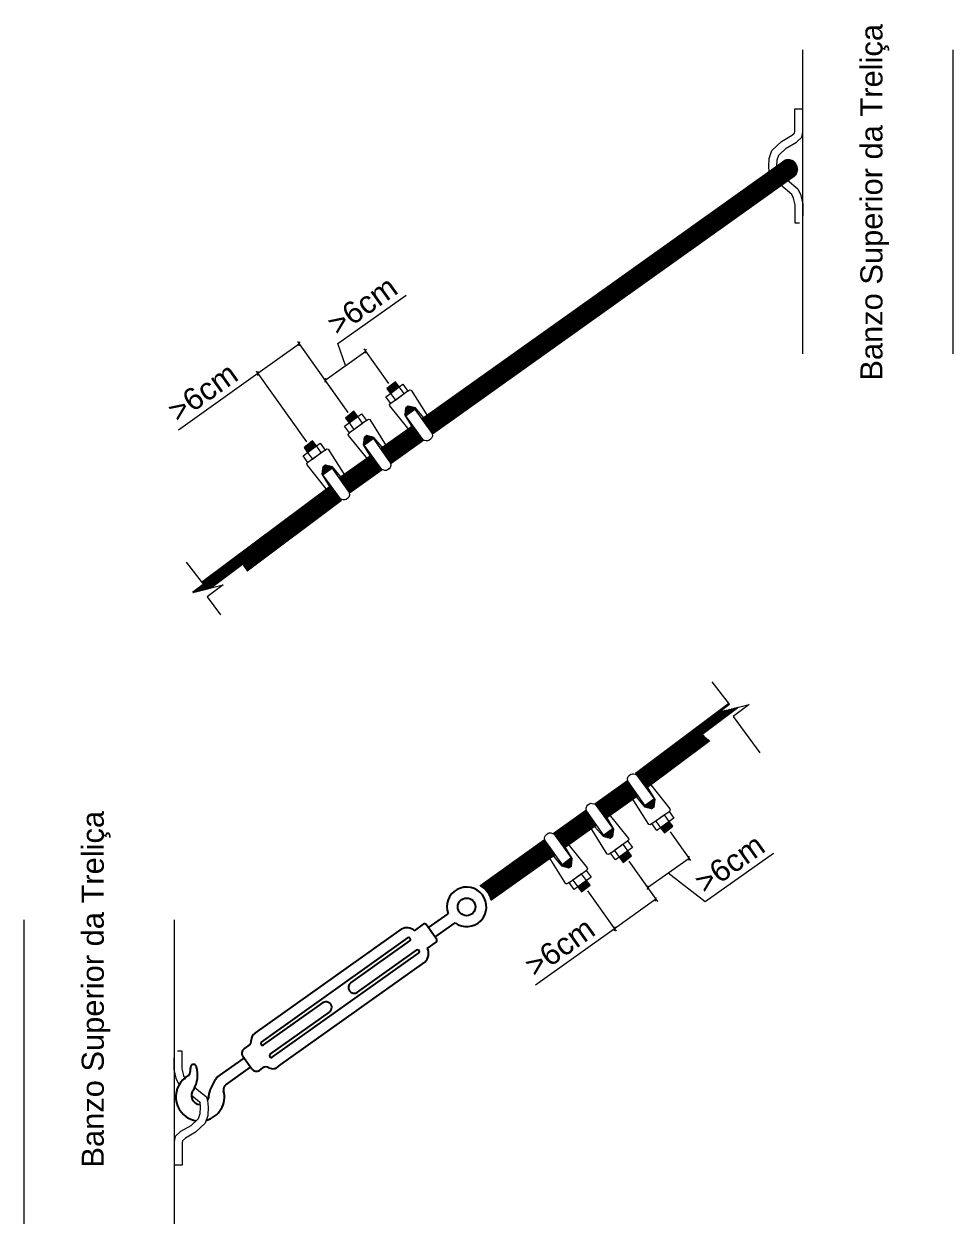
# Model space of a CAD drawing. Header units: millimetres. Extents: x 357 to 945, y 547 to 720.
# Drawn here: x 611.605 to 612.701, y 650.773 to 652.188 of the extents above; entities that cross this region are included whole.
import ezdxf

# ---------------------------------------------------------------- set-up
doc = ezdxf.new("R2010")
doc.units = ezdxf.units.MM
doc.layers.add('ANC_COTAS', color=7, linetype='Continuous', lineweight=9)
doc.layers.add('Cotas', color=9, linetype='Continuous', lineweight=5)
doc.layers.add('Planta da coberta-VIS', color=7, linetype='Continuous')
doc.styles.get("Standard").update_dxf_attribs({"font": 'arial.ttf'})

# ---------------------------------------------------------------- blocks, each defined once
blk = doc.blocks.new('_OBLIQUE')
at = {"color": 0, "linetype": 'ByBlock', "lineweight": -2}
blk.add_line((-0.5, -0.5), (0.5, 0.5), dxfattribs=at)

msp = doc.modelspace()

# ---------------------------------------------------------------- linework, layer by layer
for p, q in [((612.0817, 651.12218), (612.10505, 651.1388)), ((611.87744, 650.99787), (612.05007, 651.12067)), ((611.87744, 650.99787), (612.05007, 651.12067)), ((612.06544, 651.11875), (612.07615, 651.12638)), ((612.09161, 651.10825), (612.07906, 651.12589)), ((612.08955, 651.11114), (612.11324, 651.12799)), ((611.88492, 650.98735), (612.05755, 651.11016)), ((611.99027, 651.05714), (612.05998, 651.10674)), ((612.08056, 651.09783), (612.09112, 651.10534)), ((611.89765, 650.96946), (612.07027, 651.09227)), ((611.99813, 651.0461), (612.06784, 651.09569)), ((611.90513, 650.95895), (612.07775, 651.08175)), ((611.88736, 650.98393), (611.95707, 651.03352)), ((611.89521, 650.97288), (611.96492, 651.02248)), ((611.86437, 650.97939), (611.87009, 650.98346)), ((611.83267, 650.94575), (611.86435, 650.96829)), ((611.87347, 650.95546), (611.86285, 650.97039)), ((611.84271, 650.93674), (611.87198, 650.95756)), ((611.88248, 650.95394), (611.88652, 650.95682)), ((611.82389, 650.92984), (611.83063, 650.94337))]:
    msp.add_line(p, q)
msp.add_circle((612.12694, 651.14688), 0.01042)
for centre, radius, start, end in [((612.12694, 651.14688), 0.02333, 234.06422, 200.27663), ((612.05633, 651.10837), 0.01381, 48.76014, 116.9979), ((612.07736, 651.12468), 0.00208, 35.42861, 125.42861), ((612.05877, 651.10845), 0.0021, 305.42861, 125.42861), ((612.08991, 651.10704), 0.00208, 305.42861, 35.42861), ((612.06906, 651.09398), 0.0021, 305.42861, 125.42861), ((612.06819, 651.09171), 0.01381, 313.85932, 26.31034), ((611.9942, 651.05162), 0.00678, 125.42861, 305.42861), ((611.96099, 651.028), 0.00678, 305.42861, 125.42861), ((611.88177, 650.98995), 0.00902, 118.69993, 184.55985), ((611.86811, 650.97413), 0.00645, 125.42861, 215.42861), ((611.86635, 650.98872), 0.00645, 305.42861, 4.55985), ((611.88614, 650.98564), 0.0021, 125.42861, 305.42861), ((611.89643, 650.97117), 0.0021, 125.42861, 305.42861), ((611.79235, 650.95421), 0.00891, 294.20599, 14.37469), ((611.80467, 650.95716), 0.00376, 13.45849, 195.62838), ((611.77346, 650.9489), 0.03604, 330.51919, 14.67063), ((611.87873, 650.9592), 0.00645, 215.42861, 305.42861), ((611.89026, 650.95156), 0.00645, 59.61337, 125.42861), ((611.89822, 650.96512), 0.00927, 239.61337, 318.22965), ((611.81244, 650.92275), 0.02865, 126.73132, 260.15051), ((611.79865, 650.9402), 0.00645, 114.20599, 128.29745), ((611.79865, 650.9402), 0.00645, 114.20599, 128.29745), ((611.83641, 650.94049), 0.00645, 125.42861, 153.53323), ((611.84645, 650.93148), 0.00645, 125.42861, 194.36435), ((611.81252, 650.92414), 0.01041, 137.55784, 268.0817), ((611.77346, 650.9489), 0.03604, 330.51919, 330.9999), ((611.81244, 650.92275), 0.02865, 284.14809, 14.39672), ((611.81252, 650.92414), 0.01041, 327.245, 3.93399), ((611.83256, 650.92552), 0.00968, 153.53323, 183.93399)]:
    msp.add_arc(centre, radius, start, end)
at = {"layer": 'ANC_COTAS', "color": 1}
for p, q in [((612.52381, 651.79925), (612.52381, 652.1581)), ((612.70086, 651.79925), (612.70086, 652.1581)), ((612.05768, 651.75533), (612.03742, 651.74088)), ((612.04735, 651.7602), (612.05176, 651.76342)), ((612.0531, 651.75235), (612.04735, 651.7602)), ((612.05176, 651.76342), (612.05768, 651.75533)), ((612.05768, 651.75533), (612.05985, 651.75692)), ((612.05985, 651.75692), (612.0614, 651.75658)), ((612.0614, 651.75658), (612.081, 651.72544)), ((612.03168, 651.74874), (612.03709, 651.75269)), ((612.03742, 651.74088), (612.03168, 651.74874)), ((612.03592, 651.739), (612.03649, 651.74021)), ((612.03649, 651.74021), (612.03742, 651.74088)), ((612.03709, 651.75269), (612.04283, 651.74484)), ((612.04283, 651.74484), (612.0531, 651.75235)), ((611.99848, 651.72539), (612.00289, 651.72861)), ((612.00289, 651.72861), (612.00881, 651.72052)), ((612.0364, 651.73794), (612.03592, 651.739)), ((612.05906, 651.70969), (612.0364, 651.73794)), ((612.05483, 651.73539), (612.05391, 651.72694)), ((612.05391, 651.72694), (612.06252, 651.71262)), ((612.07575, 651.6977), (612.05398, 651.72764)), ((612.058, 651.7377), (612.05483, 651.73539)), ((612.06645, 651.73545), (612.058, 651.7377)), ((612.06427, 651.73603), (612.08616, 651.70531)), ((612.07597, 651.7242), (612.06645, 651.73545)), ((611.98281, 651.71392), (611.98822, 651.71788)), ((611.98855, 651.70607), (611.98281, 651.71392)), ((611.98822, 651.71788), (611.99396, 651.71003)), ((612.00881, 651.72052), (611.98855, 651.70607)), ((611.99396, 651.71003), (612.00423, 651.71753)), ((612.00423, 651.71753), (611.99848, 651.72539)), ((612.00881, 651.72052), (612.01098, 651.72211)), ((612.01098, 651.72211), (612.01253, 651.72177)), ((612.01253, 651.72177), (612.03213, 651.69062)), ((612.06252, 651.71262), (612.06232, 651.71109)), ((612.07735, 651.72273), (612.07597, 651.7242)), ((612.07834, 651.72271), (612.07735, 651.72273)), ((612.07904, 651.72303), (612.07834, 651.72271)), ((612.07962, 651.72346), (612.07904, 651.72303)), ((612.08071, 651.72441), (612.07962, 651.72346)), ((612.081, 651.72544), (612.08071, 651.72441)), ((611.98705, 651.70418), (611.98762, 651.70539)), ((611.98753, 651.70313), (611.98705, 651.70418)), ((612.01019, 651.67488), (611.98753, 651.70313)), ((611.98762, 651.70539), (611.98855, 651.70607)), ((612.00596, 651.70058), (612.00504, 651.69212)), ((612.00913, 651.70289), (612.00596, 651.70058)), ((612.01759, 651.70064), (612.00913, 651.70289)), ((612.0154, 651.70122), (612.03729, 651.6705)), ((612.0271, 651.68938), (612.01759, 651.70064)), ((612.06073, 651.70993), (612.05906, 651.70969)), ((612.06232, 651.71109), (612.06073, 651.70993)), ((612.07722, 651.69721), (612.07575, 651.6977)), ((612.08444, 651.69852), (612.08248, 651.69708)), ((612.08563, 651.69993), (612.08444, 651.69852)), ((612.08647, 651.70222), (612.08563, 651.69993)), ((612.08616, 651.70531), (612.08647, 651.70222)), ((611.95994, 651.68571), (611.93968, 651.67126)), ((611.94962, 651.69058), (611.95403, 651.6938)), ((611.95536, 651.68272), (611.94962, 651.69058)), ((611.95403, 651.6938), (611.95994, 651.68571)), ((611.95994, 651.68571), (611.96211, 651.68729)), ((611.96211, 651.68729), (611.96366, 651.68695)), ((611.96366, 651.68695), (611.98327, 651.65581)), ((612.00504, 651.69212), (612.01365, 651.67781)), ((612.02688, 651.66289), (612.00512, 651.69282)), ((612.02848, 651.68792), (612.0271, 651.68938)), ((612.02947, 651.6879), (612.02848, 651.68792)), ((612.03017, 651.68822), (612.02947, 651.6879)), ((612.03075, 651.68864), (612.03017, 651.68822)), ((612.03184, 651.68959), (612.03075, 651.68864)), ((612.03213, 651.69062), (612.03184, 651.68959)), ((612.07918, 651.69664), (612.07722, 651.69721)), ((612.08107, 651.69659), (612.07918, 651.69664)), ((612.08248, 651.69708), (612.08107, 651.69659)), ((611.93394, 651.67911), (611.93935, 651.68307)), ((611.93968, 651.67126), (611.93394, 651.67911)), ((611.93819, 651.66937), (611.93876, 651.67058)), ((611.93866, 651.66832), (611.93819, 651.66937)), ((611.93876, 651.67058), (611.93968, 651.67126)), ((611.93935, 651.68307), (611.94509, 651.67522)), ((611.94509, 651.67522), (611.95536, 651.68272)), ((612.01186, 651.67512), (612.01019, 651.67488)), ((612.01345, 651.67628), (612.01186, 651.67512)), ((612.01365, 651.67781), (612.01345, 651.67628)), ((612.03729, 651.6705), (612.03761, 651.6674)), ((611.96132, 651.64007), (611.93866, 651.66832)), ((611.9571, 651.66577), (611.95617, 651.65731)), ((611.95617, 651.65731), (611.96478, 651.64299)), ((611.97801, 651.62808), (611.95625, 651.65801)), ((611.96026, 651.66808), (611.9571, 651.66577)), ((611.96872, 651.66582), (611.96026, 651.66808)), ((611.96654, 651.66641), (611.98842, 651.63569)), ((611.97823, 651.65457), (611.96872, 651.66582)), ((611.98327, 651.65581), (611.98297, 651.65478)), ((612.02835, 651.6624), (612.02688, 651.66289)), ((612.03031, 651.66183), (612.02835, 651.6624)), ((612.0322, 651.66178), (612.03031, 651.66183)), ((612.03361, 651.66227), (612.0322, 651.66178)), ((612.03557, 651.66371), (612.03361, 651.66227)), ((612.03676, 651.66511), (612.03557, 651.66371)), ((612.03761, 651.6674), (612.03676, 651.66511)), ((611.96458, 651.64147), (611.96299, 651.6403)), ((611.96478, 651.64299), (611.96458, 651.64147)), ((611.97962, 651.6531), (611.97823, 651.65457)), ((611.9806, 651.65309), (611.97962, 651.6531)), ((611.9813, 651.65341), (611.9806, 651.65309)), ((611.98188, 651.65383), (611.9813, 651.65341)), ((611.98297, 651.65478), (611.98188, 651.65383)), ((611.96299, 651.6403), (611.96132, 651.64007)), ((611.97949, 651.62758), (611.97801, 651.62808)), ((611.98144, 651.62702), (611.97949, 651.62758)), ((611.98334, 651.62697), (611.98144, 651.62702)), ((611.98474, 651.62746), (611.98334, 651.62697)), ((611.9867, 651.62889), (611.98474, 651.62746)), ((611.98789, 651.6303), (611.9867, 651.62889)), ((611.98874, 651.63259), (611.98789, 651.6303)), ((611.98842, 651.63569), (611.98874, 651.63259)), ((611.79583, 651.55366), (611.81629, 651.52726)), ((611.81629, 651.52726), (611.80381, 651.51779)), ((611.80381, 651.51779), (611.83974, 651.52676)), ((611.83974, 651.52676), (611.82078, 651.51281)), ((611.82078, 651.51281), (611.83664, 651.49125)), ((612.41639, 651.41242), (612.43685, 651.38601)), ((612.43685, 651.38601), (612.42437, 651.37655)), ((612.42437, 651.37655), (612.4603, 651.38552)), ((612.4603, 651.38552), (612.44134, 651.37157)), ((612.44134, 651.37157), (612.47306, 651.32846)), ((612.31759, 651.30049), (612.31877, 651.3019)), ((612.31877, 651.3019), (612.32073, 651.30333)), ((612.32073, 651.30333), (612.32214, 651.30383)), ((612.32214, 651.30383), (612.32403, 651.30377)), ((612.32403, 651.30377), (612.32599, 651.30321)), ((612.32599, 651.30321), (612.32746, 651.30272)), ((612.32746, 651.30272), (612.34923, 651.27278)), ((612.31674, 651.2982), (612.31759, 651.30049)), ((612.31706, 651.29511), (612.31674, 651.2982)), ((612.33894, 651.26439), (612.31706, 651.29511)), ((612.34069, 651.2878), (612.34089, 651.28933)), ((612.3493, 651.27348), (612.34069, 651.2878)), ((612.34089, 651.28933), (612.34248, 651.29049)), ((612.34248, 651.29049), (612.34415, 651.29072)), ((612.34415, 651.29072), (612.36682, 651.26247)), ((612.32221, 651.27498), (612.32251, 651.27601)), ((612.34181, 651.24384), (612.32221, 651.27498)), ((612.32251, 651.27601), (612.32359, 651.27696)), ((612.32359, 651.27696), (612.32418, 651.27739)), ((612.32418, 651.27739), (612.32487, 651.2777)), ((612.32487, 651.2777), (612.32586, 651.27769)), ((612.32586, 651.27769), (612.32724, 651.27622)), ((612.32724, 651.27622), (612.33676, 651.26497)), ((612.34838, 651.26503), (612.3493, 651.27348)), ((612.26787, 651.26339), (612.26872, 651.26568)), ((612.26819, 651.26029), (612.26787, 651.26339)), ((612.29007, 651.22957), (612.26819, 651.26029)), ((612.26872, 651.26568), (612.2699, 651.26709)), ((612.2699, 651.26709), (612.27186, 651.26852)), ((612.27186, 651.26852), (612.27327, 651.26901)), ((612.27327, 651.26901), (612.27517, 651.26896)), ((612.27517, 651.26896), (612.27712, 651.2684)), ((612.27712, 651.2684), (612.2786, 651.2679)), ((612.2786, 651.2679), (612.30036, 651.23797)), ((612.33676, 651.26497), (612.34522, 651.26271)), ((612.34522, 651.26271), (612.34838, 651.26503)), ((612.34553, 651.24509), (612.36579, 651.25953)), ((612.36672, 651.26021), (612.36579, 651.25953)), ((612.36579, 651.25953), (612.37154, 651.25168)), ((612.36729, 651.26142), (612.36672, 651.26021)), ((612.36682, 651.26247), (612.36729, 651.26142)), ((612.29182, 651.25298), (612.29202, 651.25451)), ((612.30044, 651.23867), (612.29182, 651.25298)), ((612.29202, 651.25451), (612.29361, 651.25568)), ((612.29361, 651.25568), (612.29529, 651.25591)), ((612.29529, 651.25591), (612.31795, 651.22766)), ((612.34553, 651.24509), (612.34336, 651.2435)), ((612.35145, 651.23699), (612.34553, 651.24509)), ((612.36038, 651.25558), (612.35012, 651.24807)), ((612.35012, 651.24807), (612.35586, 651.24022)), ((612.36612, 651.24772), (612.36038, 651.25558)), ((612.37154, 651.25168), (612.36612, 651.24772)), ((612.219, 651.22858), (612.21985, 651.23086)), ((612.21985, 651.23086), (612.22104, 651.23227)), ((612.22104, 651.23227), (612.223, 651.23371)), ((612.223, 651.23371), (612.2244, 651.2342)), ((612.2244, 651.2342), (612.2263, 651.23415)), ((612.2263, 651.23415), (612.22825, 651.23358)), ((612.22825, 651.23358), (612.22973, 651.23309)), ((612.22973, 651.23309), (612.25149, 651.20316)), ((612.27334, 651.24017), (612.27364, 651.2412)), ((612.29295, 651.20903), (612.27334, 651.24017)), ((612.27364, 651.2412), (612.27473, 651.24215)), ((612.27473, 651.24215), (612.27531, 651.24257)), ((612.27531, 651.24257), (612.27601, 651.24289)), ((612.27601, 651.24289), (612.27699, 651.24288)), ((612.27699, 651.24288), (612.27838, 651.24141)), ((612.27838, 651.24141), (612.28789, 651.23016)), ((612.29951, 651.23021), (612.30044, 651.23867)), ((612.34336, 651.2435), (612.34181, 651.24384)), ((612.35586, 651.24022), (612.35145, 651.23699)), ((612.21932, 651.22548), (612.219, 651.22858)), ((612.2412, 651.19476), (612.21932, 651.22548)), ((612.24295, 651.21817), (612.24316, 651.2197)), ((612.25157, 651.20385), (612.24295, 651.21817)), ((612.24316, 651.2197), (612.24474, 651.22086)), ((612.24474, 651.22086), (612.24642, 651.2211)), ((612.24642, 651.2211), (612.26908, 651.19285)), ((612.28789, 651.23016), (612.29635, 651.2279)), ((612.29635, 651.2279), (612.29951, 651.23021)), ((612.29666, 651.21027), (612.31693, 651.22472)), ((612.31151, 651.22076), (612.30125, 651.21326)), ((612.31726, 651.21291), (612.31151, 651.22076)), ((612.31785, 651.2254), (612.31693, 651.22472)), ((612.31693, 651.22472), (612.32267, 651.21687)), ((612.32267, 651.21687), (612.31726, 651.21291)), ((612.31842, 651.22661), (612.31785, 651.2254)), ((612.31795, 651.22766), (612.31842, 651.22661)), ((612.22447, 651.20536), (612.22477, 651.20639)), ((612.24408, 651.17421), (612.22447, 651.20536)), ((612.22477, 651.20639), (612.22586, 651.20734)), ((612.22586, 651.20734), (612.22644, 651.20776)), ((612.22644, 651.20776), (612.22714, 651.20808)), ((612.22714, 651.20808), (612.22812, 651.20806)), ((612.22812, 651.20806), (612.22951, 651.20659)), ((612.22951, 651.20659), (612.23902, 651.19534)), ((612.25064, 651.1954), (612.25157, 651.20385)), ((612.29449, 651.20869), (612.29295, 651.20903)), ((612.29666, 651.21027), (612.29449, 651.20869)), ((612.30258, 651.20218), (612.29666, 651.21027)), ((612.30125, 651.21326), (612.30699, 651.2054)), ((612.30699, 651.2054), (612.30258, 651.20218)), ((612.23902, 651.19534), (612.24748, 651.19309)), ((612.24748, 651.19309), (612.25064, 651.1954)), ((612.24779, 651.17546), (612.26806, 651.18991)), ((612.26898, 651.19059), (612.26806, 651.18991)), ((612.26806, 651.18991), (612.2738, 651.18206)), ((612.26955, 651.19179), (612.26898, 651.19059)), ((612.26908, 651.19285), (612.26955, 651.19179)), ((612.24563, 651.17387), (612.24408, 651.17421)), ((612.24779, 651.17546), (612.24563, 651.17387)), ((612.25371, 651.16737), (612.24779, 651.17546)), ((612.26265, 651.18595), (612.25238, 651.17845)), ((612.25238, 651.17845), (612.25812, 651.17059)), ((612.26839, 651.1781), (612.26265, 651.18595)), ((612.2738, 651.18206), (612.26839, 651.1781)), ((612.25812, 651.17059), (612.25371, 651.16737)), ((611.60462, 651.13154), (611.60462, 650.7727)), ((611.78167, 651.13154), (611.78167, 650.7727))]:
    msp.add_line(p, q, dxfattribs=at)
for points in [[(612.48405, 652.01405), (612.48353, 652.02025), (612.48394, 652.02991), (612.4872, 652.03914), (612.49834, 652.04972), (612.51045, 652.05681), (612.51391, 652.05981), (612.51433, 652.06184), (612.51433, 652.0885), (612.52381, 652.0885)], [(612.49302, 652.02043), (612.49302, 652.02045), (612.49334, 652.0281), (612.49537, 652.03384), (612.50407, 652.0421), (612.51599, 652.04908), (612.52253, 652.05475), (612.52381, 652.06086), (612.52381, 652.07997)], [(612.51071, 651.98718), (612.4977, 651.99817)], [(612.51776, 651.99356), (612.50565, 652.00383)], [(612.51968, 651.95362), (612.51452, 651.95362), (612.51452, 651.97495), (612.51275, 651.98298), (612.51071, 651.98718)], [(612.52399, 651.96205), (612.52399, 651.97598), (612.52176, 651.9861), (612.51846, 651.99292), (612.51776, 651.99356)], [(612.04287, 651.76633), (612.03291, 651.75841), (612.03709, 651.75269), (612.04735, 651.7602), (612.04287, 651.76633)], [(612.04331, 651.76573), (612.03346, 651.75765)], [(612.04375, 651.76512), (612.0339, 651.75705)], [(612.04419, 651.76452), (612.03434, 651.75645)], [(612.04463, 651.76392), (612.03478, 651.75585)], [(612.04507, 651.76332), (612.03522, 651.75525)], [(612.04555, 651.76266), (612.0357, 651.75459)], [(612.04599, 651.76206), (612.03614, 651.75399)], [(612.04643, 651.76146), (612.03658, 651.75339)], [(612.04687, 651.76086), (612.03702, 651.75278)], [(611.994, 651.73152), (611.98404, 651.72359), (611.98822, 651.71788), (611.99848, 651.72539), (611.994, 651.73152)], [(611.99444, 651.73091), (611.98459, 651.72284)], [(611.99488, 651.73031), (611.98503, 651.72224)], [(611.99532, 651.72971), (611.98547, 651.72164)], [(611.99576, 651.72911), (611.98591, 651.72104)], [(611.9962, 651.72851), (611.98635, 651.72043)], [(611.99668, 651.72785), (611.98683, 651.71978)], [(611.99712, 651.72725), (611.98727, 651.71917)], [(611.99756, 651.72665), (611.98771, 651.71857)], [(611.998, 651.72605), (611.98815, 651.71797)], [(612.05407, 651.72846), (612.05539, 651.72665), (612.06566, 651.73416), (612.0643, 651.73602)], [(612.06342, 651.73626), (612.05409, 651.72862)], [(612.06245, 651.73652), (612.05422, 651.72977)], [(612.06156, 651.73675), (612.05433, 651.73083)], [(612.06068, 651.73699), (612.05445, 651.73189)], [(612.0643, 651.73602), (612.05445, 651.72795)], [(612.05979, 651.73723), (612.05456, 651.73294)], [(612.0589, 651.73746), (612.05468, 651.734)], [(612.05717, 651.7371), (612.05481, 651.73523)], [(612.06474, 651.73542), (612.05489, 651.72735)], [(612.06518, 651.73482), (612.05533, 651.72674)], [(612.00521, 651.69365), (612.00653, 651.69184), (612.01679, 651.69935), (612.01543, 651.70121)], [(612.01455, 651.70145), (612.00522, 651.69381)], [(612.01358, 651.70171), (612.00535, 651.69496)], [(612.01269, 651.70194), (612.00547, 651.69602)], [(612.01181, 651.70218), (612.00558, 651.69707)], [(612.01543, 651.70121), (612.00558, 651.69313)], [(612.01092, 651.70241), (612.0057, 651.69813)], [(612.01004, 651.70265), (612.00581, 651.69919)], [(612.00831, 651.70229), (612.00595, 651.70041)], [(612.01587, 651.70061), (612.00602, 651.69253)], [(612.01631, 651.70001), (612.00646, 651.69193)], [(611.94514, 651.6967), (611.93517, 651.68878), (611.93935, 651.68307), (611.94962, 651.69058), (611.94514, 651.6967)], [(611.94558, 651.6961), (611.93572, 651.68803)], [(611.94602, 651.6955), (611.93616, 651.68743)], [(611.94646, 651.6949), (611.9366, 651.68682)], [(611.9469, 651.6943), (611.93704, 651.68622)], [(611.94733, 651.6937), (611.93748, 651.68562)], [(611.94782, 651.69304), (611.93796, 651.68496)], [(611.94826, 651.69244), (611.9384, 651.68436)], [(611.9487, 651.69183), (611.93884, 651.68376)], [(611.94914, 651.69123), (611.93928, 651.68316)], [(611.95634, 651.65883), (611.95766, 651.65703), (611.96792, 651.66454), (611.96656, 651.6664)], [(611.96568, 651.66663), (611.95636, 651.65899)], [(611.96471, 651.66689), (611.95648, 651.66015)], [(611.96382, 651.66713), (611.9566, 651.66121)], [(611.96294, 651.66737), (611.95671, 651.66226)], [(611.96656, 651.6664), (611.95671, 651.65832)], [(611.96205, 651.6676), (611.95683, 651.66332)], [(611.96117, 651.66784), (611.95694, 651.66438)], [(611.95944, 651.66748), (611.95708, 651.6656)], [(611.967, 651.6658), (611.95715, 651.65772)], [(611.96744, 651.66519), (611.95759, 651.65712)], [(612.34914, 651.27196), (612.34782, 651.27376), (612.33755, 651.26626), (612.33892, 651.26439)], [(612.33803, 651.2656), (612.34788, 651.27367)], [(612.33847, 651.265), (612.34832, 651.27307)], [(612.33891, 651.2644), (612.34876, 651.27247)], [(612.3398, 651.26416), (612.34912, 651.2718)], [(612.34076, 651.2639), (612.34899, 651.27064)], [(612.34165, 651.26366), (612.34888, 651.26959)], [(612.34254, 651.26343), (612.34876, 651.26853)], [(612.34342, 651.26319), (612.34865, 651.26747)], [(612.34431, 651.26295), (612.34853, 651.26642)], [(612.34604, 651.26331), (612.3484, 651.26519)], [(612.36034, 651.23409), (612.3703, 651.24201), (612.36612, 651.24772), (612.35586, 651.24022), (612.36034, 651.23409)], [(612.35634, 651.23956), (612.36619, 651.24763)], [(612.35678, 651.23896), (612.36663, 651.24703)], [(612.35722, 651.23836), (612.36707, 651.24643)], [(612.35766, 651.23775), (612.36751, 651.24583)], [(612.35814, 651.2371), (612.36799, 651.24517)], [(612.35858, 651.23649), (612.36843, 651.24457)], [(612.30027, 651.23715), (612.29895, 651.23895), (612.28868, 651.23144), (612.29005, 651.22958)], [(612.28916, 651.23079), (612.29902, 651.23886)], [(612.2896, 651.23018), (612.29946, 651.23826)], [(612.29004, 651.22958), (612.2999, 651.23766)], [(612.29093, 651.22935), (612.30025, 651.23699)], [(612.2919, 651.22909), (612.30013, 651.23583)], [(612.29278, 651.22885), (612.30001, 651.23477)], [(612.29367, 651.22861), (612.29989, 651.23372)], [(612.29455, 651.22838), (612.29978, 651.23266)], [(612.29544, 651.22814), (612.29966, 651.2316)], [(612.29717, 651.2285), (612.29953, 651.23038)], [(612.35902, 651.23589), (612.36887, 651.24397)], [(612.35946, 651.23529), (612.36931, 651.24337)], [(612.3599, 651.23469), (612.36975, 651.24276)], [(612.2514, 651.20233), (612.25008, 651.20414), (612.23982, 651.19663), (612.24118, 651.19477)], [(612.2403, 651.19597), (612.25015, 651.20405)], [(612.24074, 651.19537), (612.25059, 651.20345)], [(612.24118, 651.19477), (612.25103, 651.20284)], [(612.24206, 651.19453), (612.25138, 651.20217)], [(612.31147, 651.19928), (612.32143, 651.2072), (612.31726, 651.21291), (612.30699, 651.2054), (612.31147, 651.19928)], [(612.30747, 651.20475), (612.31732, 651.21282)], [(612.30791, 651.20414), (612.31776, 651.21222)], [(612.30835, 651.20354), (612.3182, 651.21162)], [(612.30879, 651.20294), (612.31864, 651.21102)], [(612.30927, 651.20228), (612.31912, 651.21036)], [(612.30971, 651.20168), (612.31956, 651.20976)], [(612.31015, 651.20108), (612.32, 651.20915)], [(612.31059, 651.20048), (612.32044, 651.20855)], [(612.31103, 651.19988), (612.32088, 651.20795)], [(612.24303, 651.19427), (612.25126, 651.20102)], [(612.24391, 651.19404), (612.25114, 651.19996)], [(612.2448, 651.1938), (612.25103, 651.19891)], [(612.24568, 651.19357), (612.25091, 651.19785)], [(612.24657, 651.19333), (612.25079, 651.19679)], [(612.2483, 651.19369), (612.25066, 651.19557)], [(612.2626, 651.16446), (612.27256, 651.17239), (612.26839, 651.1781), (612.25812, 651.17059), (612.2626, 651.16446)], [(612.2586, 651.16993), (612.26845, 651.17801)], [(612.25904, 651.16933), (612.26889, 651.17741)], [(612.25948, 651.16873), (612.26933, 651.17681)], [(612.25992, 651.16813), (612.26977, 651.1762)], [(612.2604, 651.16747), (612.27025, 651.17555)], [(612.26084, 651.16687), (612.27069, 651.17494)], [(612.26128, 651.16627), (612.27113, 651.17434)], [(612.26172, 651.16567), (612.27157, 651.17374)], [(612.26216, 651.16507), (612.27201, 651.17314)], [(611.7858, 650.97717), (611.79096, 650.97717), (611.79096, 650.95584), (611.79273, 650.94782), (611.79476, 650.94361)], [(611.78149, 650.96874), (611.78149, 650.95481), (611.78372, 650.94469), (611.78702, 650.93787), (611.78771, 650.93723)], [(611.80524, 650.93449), (611.81298, 650.92823), (611.81994, 650.9226), (611.82127, 650.91859), (611.82194, 650.91054), (611.82153, 650.90088), (611.81827, 650.89165), (611.80713, 650.88107), (611.79502, 650.87398), (611.79156, 650.87098), (611.79114, 650.86896), (611.79114, 650.8423), (611.78167, 650.8423)], [(611.80213, 650.92482), (611.80702, 650.92086), (611.81182, 650.91698), (611.81192, 650.91668), (611.81246, 650.91034), (611.81213, 650.9027), (611.8101, 650.89695), (611.8014, 650.88869), (611.78949, 650.88172), (611.78294, 650.87605), (611.78167, 650.86993), (611.78167, 650.85082)]]:
    msp.add_lwpolyline(points, dxfattribs=at)
msp.add_arc((612.50654, 652.01761), 0.01075, 290.26306, 144.78374, dxfattribs=at)
at = {"layer": 'Cotas'}
for p, q in [((611.97506, 651.81139), (612.05547, 651.86867)), ((611.92957, 651.81101), (611.8807, 651.7762)), ((611.98713, 651.73021), (611.92768, 651.81367)), ((611.9839, 651.78536), (611.97506, 651.81139)), ((611.95998, 651.76832), (612.00783, 651.8024)), ((612.03501, 651.76423), (612.00594, 651.80505)), ((611.8807, 651.7762), (611.78676, 651.70928)), ((611.93826, 651.6954), (611.87881, 651.77886)), ((611.98713, 651.73021), (611.95809, 651.77097)), ((612.36721, 651.2354), (612.39122, 651.20169)), ((612.34046, 651.16953), (612.38933, 651.20434)), ((612.40855, 651.15303), (612.48896, 651.21031)), ((612.31834, 651.20058), (612.35212, 651.15316)), ((612.31834, 651.20058), (612.34235, 651.16688)), ((612.3649, 651.18694), (612.40855, 651.15303)), ((612.26947, 651.16577), (612.30325, 651.11835)), ((612.35023, 651.15582), (612.30137, 651.121)), ((612.30137, 651.121), (612.2081, 651.05457))]:
    msp.add_line(p, q, dxfattribs=at)
at = {"layer": 'Planta da coberta-VIS', "color": 1}
for p, q in [((612.50355, 652.02793), (612.07421, 651.72208)), ((612.50378, 652.028), (612.07426, 651.72202)), ((612.50441, 652.02814), (612.0744, 651.72182)), ((612.50531, 652.02829), (612.07463, 651.72149)), ((612.50637, 652.02836), (612.07496, 651.72103)), ((612.50751, 652.02831), (612.07536, 651.72046)), ((612.5087, 652.02814), (612.07585, 651.71978)), ((612.5099, 652.02782), (612.0764, 651.71901)), ((612.51108, 652.02735), (612.07701, 651.71814)), ((612.5122, 652.02675), (612.07768, 651.71721)), ((612.51325, 652.026), (612.07839, 651.71622)), ((612.51422, 652.02513), (612.07912, 651.71519)), ((612.51507, 652.02415), (612.07988, 651.71413)), ((612.5158, 652.02306), (612.08064, 651.71306)), ((612.5164, 652.02189), (612.08139, 651.712)), ((612.51685, 652.02065), (612.08212, 651.71097)), ((612.51714, 652.01937), (612.08283, 651.70998)), ((612.51728, 652.01806), (612.0835, 651.70905)), ((612.51725, 652.01674), (612.08411, 651.70818)), ((612.51707, 652.01544), (612.08466, 651.70741)), ((612.51672, 652.01417), (612.08515, 651.70673)), ((612.51623, 652.01295), (612.08555, 651.70616)), ((612.5156, 652.01182), (612.08588, 651.7057)), ((612.51485, 652.01079), (612.08611, 651.70537)), ((612.51406, 652.00993), (612.08618, 651.70512)), ((612.51358, 652.00948), (612.08619, 651.70502)), ((612.06354, 651.71449), (612.02534, 651.68727)), ((612.06359, 651.71442), (612.02539, 651.68721)), ((612.06374, 651.71422), (612.02553, 651.68701)), ((612.06397, 651.7139), (612.02576, 651.68668)), ((612.0643, 651.71344), (612.02609, 651.68622)), ((612.06471, 651.71288), (612.02649, 651.68565)), ((612.0652, 651.7122), (612.02698, 651.68497)), ((612.06577, 651.71143), (612.02753, 651.68419)), ((612.06639, 651.71057), (612.02815, 651.68333)), ((612.06706, 651.70965), (612.02881, 651.6824)), ((612.06778, 651.70866), (612.02952, 651.68141)), ((612.06852, 651.70764), (612.03025, 651.68037)), ((612.06929, 651.70659), (612.03101, 651.67932)), ((612.07006, 651.70553), (612.03177, 651.67825)), ((612.07082, 651.70448), (612.03252, 651.67719)), ((612.07157, 651.70345), (612.03326, 651.67616)), ((612.07228, 651.70247), (612.03396, 651.67517)), ((612.07296, 651.70154), (612.03463, 651.67423)), ((612.07358, 651.70068), (612.03524, 651.67337)), ((612.07414, 651.69991), (612.0358, 651.67259)), ((612.07463, 651.69924), (612.03628, 651.67191)), ((612.07504, 651.69867), (612.03669, 651.67134)), ((612.07537, 651.69822), (612.03701, 651.67089)), ((612.07561, 651.69789), (612.03724, 651.67056)), ((612.07576, 651.6977), (612.03731, 651.6703)), ((612.07586, 651.69766), (612.03732, 651.67021)), ((612.01468, 651.67968), (611.97647, 651.65246)), ((612.01472, 651.67961), (611.97652, 651.65239)), ((612.01487, 651.67941), (611.97666, 651.65219)), ((612.01511, 651.67908), (611.9769, 651.65186)), ((612.01543, 651.67863), (611.97722, 651.65141)), ((612.01585, 651.67806), (611.97763, 651.65084)), ((612.01634, 651.67739), (611.97811, 651.65016)), ((612.0169, 651.67662), (611.97866, 651.64938)), ((612.01752, 651.67576), (611.97928, 651.64852)), ((612.01819, 651.67483), (611.97994, 651.64759)), ((612.01891, 651.67385), (611.98065, 651.64659)), ((612.01966, 651.67282), (611.98139, 651.64556)), ((612.02042, 651.67177), (611.98214, 651.6445)), ((612.02119, 651.67071), (611.9829, 651.64344)), ((612.02195, 651.66966), (611.98365, 651.64238)), ((612.0227, 651.66864), (611.98439, 651.64135)), ((612.02341, 651.66765), (611.98509, 651.64036)), ((612.02409, 651.66673), (611.98576, 651.63942)), ((612.02471, 651.66587), (611.98637, 651.63856)), ((612.02527, 651.6651), (611.98693, 651.63778)), ((612.02576, 651.66442), (611.98741, 651.6371)), ((612.02618, 651.66386), (611.98782, 651.63653)), ((612.0265, 651.66341), (611.98814, 651.63608)), ((612.02674, 651.66308), (611.98838, 651.63575)), ((612.02689, 651.66288), (611.98844, 651.63549)), ((612.02699, 651.66285), (611.98845, 651.6354)), ((611.80398, 651.51783), (611.96826, 651.64112)), ((611.81465, 651.52937), (611.96657, 651.64338)), ((611.8147, 651.52931), (611.96662, 651.64331)), ((611.81485, 651.52911), (611.96677, 651.64311)), ((611.8151, 651.52879), (611.96701, 651.64279)), ((611.81544, 651.52835), (611.96734, 651.64234)), ((611.81587, 651.5278), (611.96776, 651.64178)), ((611.80636, 651.51843), (611.96884, 651.64035)), ((611.80901, 651.51909), (611.96947, 651.63951)), ((611.81187, 651.5198), (611.97016, 651.63859)), ((611.81491, 651.52056), (611.97089, 651.63762)), ((611.81807, 651.52135), (611.97165, 651.6366)), ((611.82132, 651.52216), (611.97243, 651.63556)), ((611.82458, 651.52298), (611.97322, 651.63452)), ((611.86274, 651.54998), (611.974, 651.63348)), ((611.8635, 651.54897), (611.97476, 651.63246)), ((611.86423, 651.548), (611.97549, 651.63149)), ((611.86492, 651.54708), (611.97618, 651.63057)), ((611.86555, 651.54623), (611.97681, 651.62973)), ((611.86613, 651.54547), (611.97739, 651.62896)), ((611.86663, 651.5448), (611.97789, 651.62829)), ((611.86705, 651.54424), (611.97831, 651.62773)), ((611.86738, 651.54379), (611.97864, 651.62729)), ((611.86762, 651.54347), (611.97888, 651.62696)), ((611.86777, 651.54328), (611.97911, 651.62683)), ((611.86782, 651.54321), (611.9792, 651.62679)), ((612.43637, 651.38662), (612.32628, 651.304)), ((612.43643, 651.38656), (612.32637, 651.30397)), ((612.43658, 651.38636), (612.32659, 651.30383)), ((612.43682, 651.38604), (612.32683, 651.3035)), ((612.42546, 651.37682), (612.32717, 651.30306)), ((612.42721, 651.37726), (612.32759, 651.3025)), ((612.42929, 651.37778), (612.32809, 651.30183)), ((612.43167, 651.37837), (612.32866, 651.30107)), ((612.43432, 651.37903), (612.3293, 651.30022)), ((612.43718, 651.37975), (612.32999, 651.2993)), ((612.44022, 651.3805), (612.33072, 651.29833)), ((612.44339, 651.38129), (612.33148, 651.29731)), ((612.44663, 651.3821), (612.33226, 651.29628)), ((612.40608, 651.35004), (612.33304, 651.29523)), ((612.40689, 651.34902), (612.33382, 651.29419)), ((612.40772, 651.34806), (612.33458, 651.29318)), ((612.40856, 651.34717), (612.33531, 651.2922)), ((612.4094, 651.34636), (612.336, 651.29129)), ((612.4102, 651.34564), (612.33664, 651.29044)), ((612.41095, 651.34501), (612.33721, 651.28968)), ((612.41163, 651.34448), (612.33771, 651.28901)), ((612.41222, 651.34404), (612.33813, 651.28845)), ((612.4127, 651.34371), (612.33847, 651.288)), ((612.41305, 651.34347), (612.33871, 651.28768)), ((612.41327, 651.34332), (612.33886, 651.28748)), ((612.41334, 651.34328), (612.33891, 651.28742)), ((612.27849, 651.26794), (612.31703, 651.29539)), ((612.27858, 651.26791), (612.31704, 651.2953)), ((612.27873, 651.26771), (612.3171, 651.29504)), ((612.27897, 651.26739), (612.31733, 651.29471)), ((612.2793, 651.26694), (612.31766, 651.29426)), ((612.27971, 651.26637), (612.31806, 651.29369)), ((612.2802, 651.26569), (612.31855, 651.29301)), ((612.28076, 651.26492), (612.3191, 651.29223)), ((612.28139, 651.26407), (612.31972, 651.29137)), ((612.28206, 651.26314), (612.32038, 651.29044)), ((612.28278, 651.26215), (612.32109, 651.28944)), ((612.28352, 651.26113), (612.32182, 651.28841)), ((612.28429, 651.26008), (612.32258, 651.28735)), ((612.28506, 651.25902), (612.32334, 651.28629)), ((612.28582, 651.25797), (612.32409, 651.28523)), ((612.28656, 651.25694), (612.32483, 651.2842)), ((612.28728, 651.25596), (612.32553, 651.28321)), ((612.28795, 651.25503), (612.3262, 651.28227)), ((612.28858, 651.25417), (612.32681, 651.28141)), ((612.28914, 651.2534), (612.32736, 651.28063)), ((612.28963, 651.25273), (612.32785, 651.27995)), ((612.29004, 651.25216), (612.32826, 651.27938)), ((612.29037, 651.25171), (612.32858, 651.27893)), ((612.29061, 651.25138), (612.32881, 651.2786)), ((612.29075, 651.25118), (612.32896, 651.2784)), ((612.2908, 651.25112), (612.329, 651.27833)), ((612.22962, 651.23313), (612.26816, 651.26058)), ((612.22971, 651.2331), (612.26817, 651.26049)), ((612.22986, 651.2329), (612.26823, 651.26023)), ((612.2301, 651.23257), (612.26847, 651.2599)), ((612.23043, 651.23212), (612.26879, 651.25945)), ((612.23084, 651.23156), (612.2692, 651.25888)), ((612.23133, 651.23088), (612.26968, 651.2582)), ((612.23189, 651.23011), (612.27023, 651.25742)), ((612.23252, 651.22925), (612.27085, 651.25656)), ((612.23319, 651.22833), (612.27151, 651.25562)), ((612.23391, 651.22734), (612.27222, 651.25463)), ((612.23465, 651.22632), (612.27295, 651.2536)), ((612.23542, 651.22527), (612.27371, 651.25254)), ((612.23619, 651.22421), (612.27447, 651.25148)), ((612.23695, 651.22316), (612.27522, 651.25042)), ((612.2377, 651.22213), (612.27596, 651.24939)), ((612.23841, 651.22115), (612.27666, 651.24839)), ((612.23909, 651.22022), (612.27733, 651.24746)), ((612.23971, 651.21936), (612.27794, 651.2466)), ((612.24027, 651.21859), (612.2785, 651.24582)), ((612.24076, 651.21791), (612.27898, 651.24514)), ((612.24117, 651.21735), (612.27939, 651.24457)), ((612.2415, 651.2169), (612.27971, 651.24412)), ((612.24174, 651.21657), (612.27995, 651.24379)), ((612.24188, 651.21637), (612.28009, 651.24359)), ((612.24193, 651.2163), (612.28014, 651.24352)), ((612.14301, 651.17143), (612.21929, 651.22577)), ((612.14309, 651.17138), (612.2193, 651.22568)), ((612.14331, 651.17124), (612.21936, 651.22542)), ((612.14367, 651.17101), (612.2196, 651.22509)), ((612.14417, 651.17067), (612.21992, 651.22464)), ((612.14477, 651.17024), (612.22033, 651.22407)), ((612.14547, 651.16971), (612.22081, 651.22339)), ((612.14624, 651.16909), (612.22136, 651.22261)), ((612.14706, 651.16837), (612.22198, 651.22175)), ((612.14791, 651.16757), (612.22264, 651.22081)), ((612.14877, 651.16669), (612.22335, 651.21982)), ((612.14962, 651.16574), (612.22409, 651.21879)), ((612.15044, 651.16473), (612.22484, 651.21773)), ((612.15122, 651.16368), (612.2256, 651.21666)), ((612.15195, 651.1626), (612.22635, 651.21561)), ((612.15261, 651.16152), (612.22709, 651.21457)), ((612.1532, 651.16045), (612.22779, 651.21358)), ((612.15372, 651.15941), (612.22846, 651.21265)), ((612.15417, 651.15842), (612.22907, 651.21179)), ((612.15454, 651.15752), (612.22963, 651.21101)), ((612.15484, 651.15671), (612.23011, 651.21033)), ((612.15508, 651.15601), (612.23052, 651.20976)), ((612.15525, 651.15546), (612.23084, 651.2093)), ((612.15537, 651.15504), (612.23108, 651.20897)), ((612.15544, 651.15479), (612.23122, 651.20877)), ((612.15547, 651.15471), (612.23127, 651.20871))]:
    msp.add_line(p, q, dxfattribs=at)

# ---------------------------------------------------------------- block references
at = {"layer": 'Cotas'}
for p, xscale, yscale, zscale, rotation in [((611.92957, 651.81101), 0.003257270266524391, 0.003257270266524391, 0.003257270266524391, 35.46479909120124), ((612.00783, 651.8024), 0.003257270266524391, 0.003257270266524391, 0.003257270266524391, 35.46479909120168), ((611.8807, 651.7762), 0.003257270266524391, 0.003257270266524391, 0.003257270266524391, 215.4647990912012), ((611.95998, 651.76832), 0.00325727026652439, 0.00325727026652439, 0.00325727026652439, 215.4647990912017), ((612.38933, 651.20434), 0.003257270266524391, 0.003257270266524391, 0.003257270266524391, 35.46479909121607), ((612.34046, 651.16953), 0.003257270266524391, 0.003257270266524391, 0.003257270266524391, 215.4647990912161), ((612.35023, 651.15582), 0.003257270266524391, 0.003257270266524391, 0.003257270266524391, 35.46479909121766), ((612.30137, 651.121), 0.00325727026652439, 0.00325727026652439, 0.00325727026652439, 215.4647990912176)]:
    msp.add_blockref('_OBLIQUE', p, dxfattribs=dict(at, xscale=xscale, yscale=yscale, zscale=zscale, rotation=rotation))

# ---------------------------------------------------------------- texts
at = {"layer": 'ANC_COTAS', "color": 1, "char_height": 0.0260582, "attachment_point": 5, "rotation": 90}
for insert in [(612.6086, 651.97803), (611.68977, 651.04963)]:
    msp.add_mtext('Banzo Superior da Treliça', dxfattribs=dict(at, insert=insert))
at = {"layer": 'Cotas', "char_height": 0.026058, "attachment_point": 5, "rotation": 35.4648}
for insert in [(612.00376, 651.85617), (611.81546, 651.75406), (612.43726, 651.19781), (612.23681, 651.09935)]:
    msp.add_mtext('>6cm', dxfattribs=dict(at, insert=insert))

doc.saveas('drawing.dxf')
